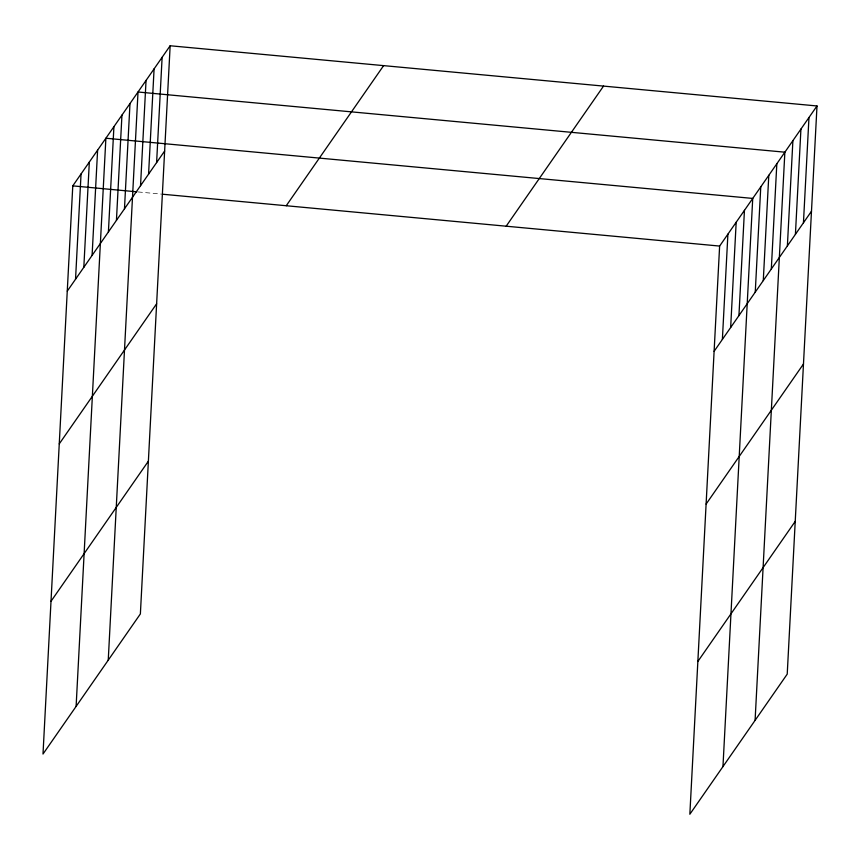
<?xml version="1.0" encoding="UTF-8"?>
<svg xmlns="http://www.w3.org/2000/svg" width="860" height="860" viewBox="0 0 860 860"><rect width="100%" height="100%" fill="white"/><g stroke="black" fill="none" stroke-linecap="round" stroke-linejoin="round"><path stroke-width="0.64" stroke-dasharray="4.3 3.22" d="M138.148 191.952L160.831 194.059"/><path stroke-width="1.29" d="M170.151 45.763L72.778 185.868L43 754.037L140.374 613.933L170.151 45.763L817 105.963L787.222 674.133L689.849 814.237L719.626 246.067L817 105.963M75.54 279.221L81.055 173.956M83.818 267.32L89.332 162.046M92.095 255.409L97.61 150.135M76.11 706.404L105.887 138.234L752.726 198.424L722.959 766.604M108.403 231.942L113.918 126.667M116.433 220.386L121.948 115.111M124.474 208.819L129.989 103.555M108.242 660.168L138.019 91.998L784.868 152.188L755.091 720.368M140.535 185.706L146.049 80.431M148.576 174.15L154.09 68.875M156.606 162.583L162.121 57.319M722.379 339.421L727.904 234.156M730.656 327.51L736.182 222.245M738.933 315.609L744.448 210.334M755.252 292.142L760.767 186.867M763.282 280.575L768.797 175.311M771.312 269.019L776.827 163.755M787.384 245.906L792.899 140.631M795.414 234.339L800.929 129.075M803.444 222.783L808.97 117.519M67.263 291.131L164.636 151.027M59.254 443.889L156.627 303.784M286.24 205.733L383.614 65.629M51.009 601.28L148.382 461.175M506.164 226.201L603.537 86.097M714.101 351.332L811.485 211.227M706.103 504.089L803.476 363.984M697.847 661.48L795.231 521.375M72.778 185.868L136.815 191.823M162.164 194.188L719.626 246.067"/></g></svg>
